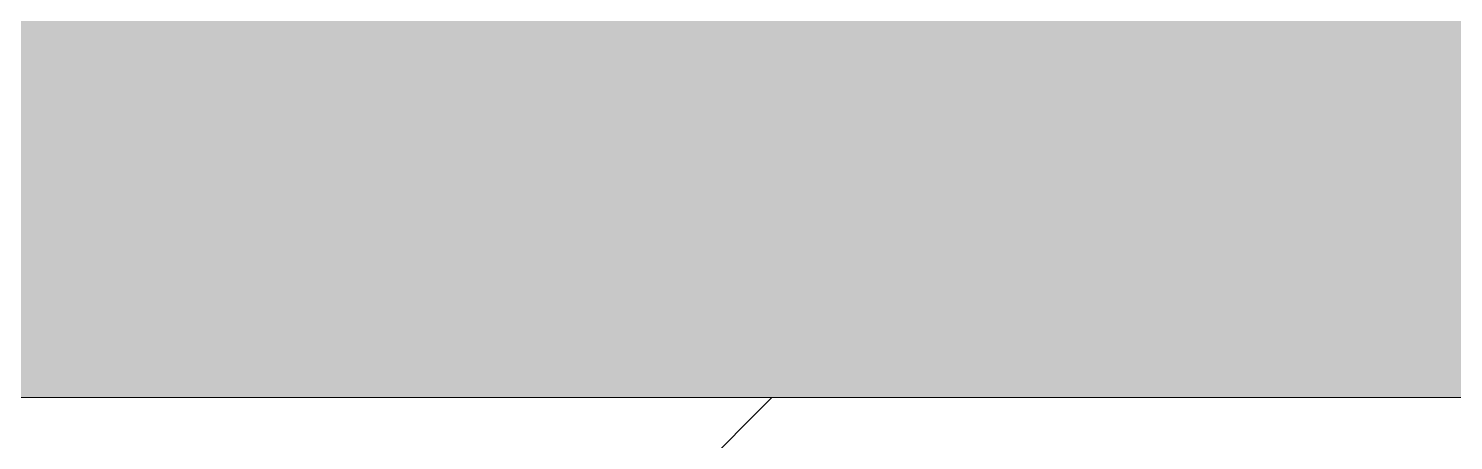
# Model space of a CAD drawing. Header units: inches. Extents: x -4110 to -1807, y 11006 to 12281.
# Drawn here: x -3818.7 to -3813.21, y 11123.52 to 11125.11 of the extents above; entities that cross this region are included whole.
import ezdxf

# ---------------------------------------------------------------- set-up
doc = ezdxf.new("R2010")
doc.units = ezdxf.units.IN
doc.header["$MEASUREMENT"] = 0
doc.layers.add('A-WALL', color=113, linetype='Continuous', lineweight=18)
doc.layers.add('A-WALL-PATT-5', color=111, linetype='Continuous', lineweight=9)

msp = doc.modelspace()

# ---------------------------------------------------------------- hatches: boundary and pattern name
at = {"layer": 'A-WALL-PATT-5'}
h = msp.add_hatch(dxfattribs=at)
h.set_pattern_fill('FP_1', color=256, style=0, pattern_type=2)
h.set_pattern_definition([(161.57, (0.32, 0.32), (-2.560496185, -0.000537386), [0, -18.214, 2.022, 0]), (18.43, (-0.32, 0.32), (-2.560496185, 0.000537386), [0, -18.214, 2.022, 0]), (108.43, (0.32, 0.32), (1.27922091, -6.400876726), [6.07, -14.166]), (71.57, (-0.32, 0.32), (1.27922091, 6.400876726), [6.07, -14.166])])
h.paths.add_polyline_path([(-3578.5583, 11123.6894), (-3486.6737, 11123.6903), (-3486.6737, 11129.1894), (-3823.8237, 11129.1894), (-3823.8237, 11123.6894), (-3584.4237, 11123.6894)], flags=0)
h = msp.add_hatch(dxfattribs=at)
h.set_pattern_fill('FP_3', color=256, style=0, pattern_type=2)
h.set_pattern_definition([(45, (0, 0), (-6.335677, 6.335677), []), (45, (0, 9.6), (-6.335677, 6.335677), [])])
h.paths.add_polyline_path([(-3488.2437, 11123.1894), (-3486.6737, 11123.1906), (-3486.6737, 11123.6894), (-3823.8237, 11123.6894), (-3823.8237, 11123.1894), (-3499.1737, 11123.1894)], flags=0)

# ---------------------------------------------------------------- linework, layer by layer
at = {"layer": 'A-WALL'}
msp.add_line((-3823.8237, 11123.6894), (-3486.6737, 11123.6894), dxfattribs=at)

doc.saveas('drawing.dxf')
